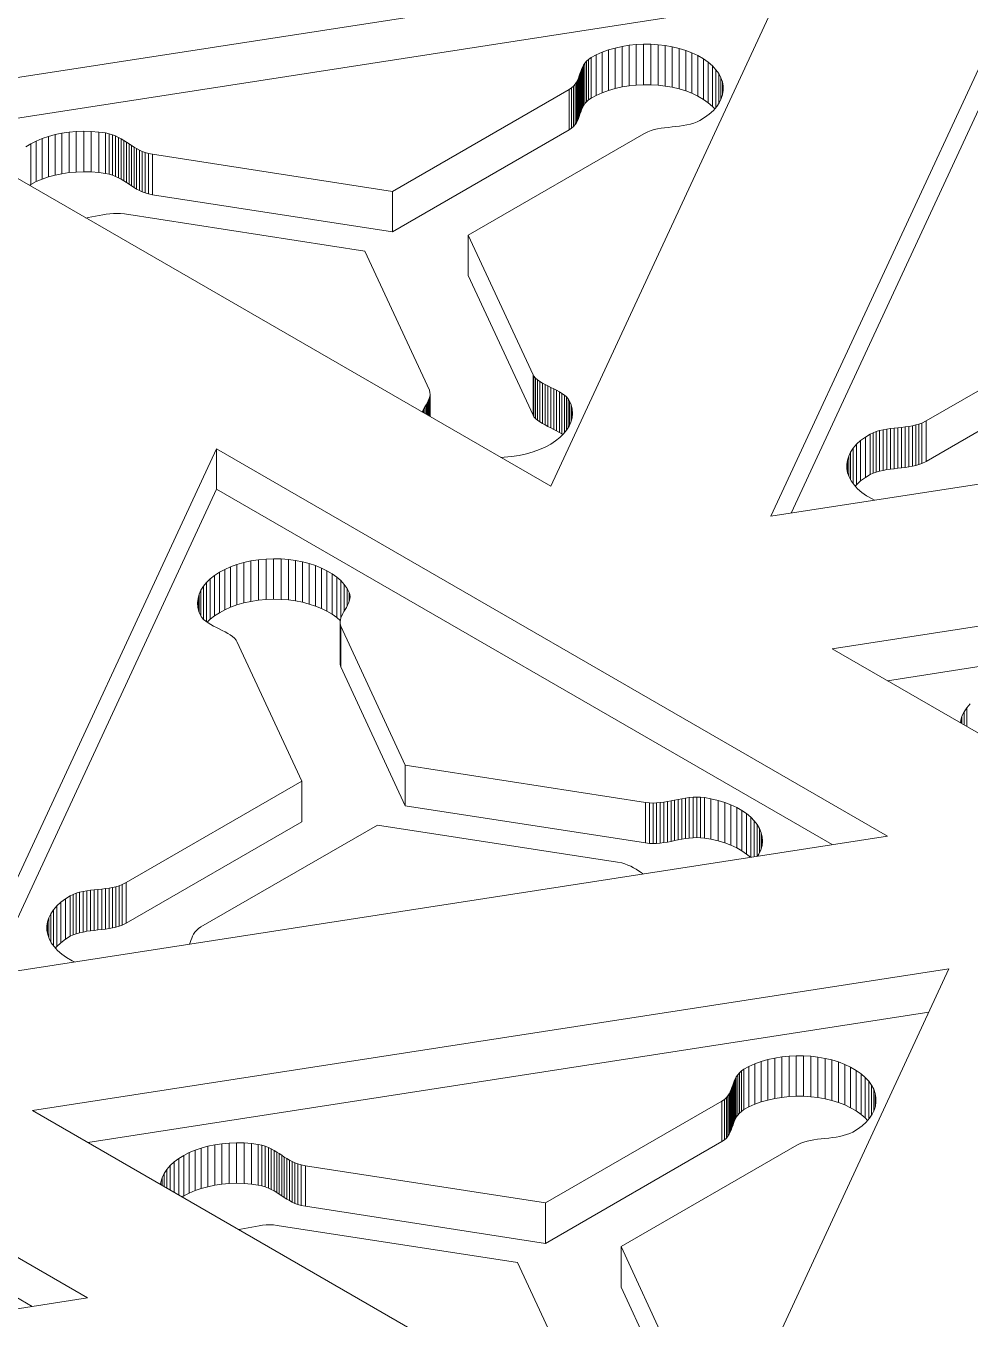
# Model space of a CAD drawing. Header units: inches. Extents: x 2.5 to 18.9, y 2.6 to 12.3.
# Drawn here: x 9.48 to 10.67, y 8.087 to 9.718 of the extents above; entities that cross this region are included whole.
import ezdxf

# ---------------------------------------------------------------- set-up
doc = ezdxf.new("R2010")
doc.units = ezdxf.units.IN
doc.header["$MEASUREMENT"] = 0

# ---------------------------------------------------------------- blocks, each defined once
blk = doc.blocks.new('A$C39963D99')
at = {"color": 0, "linetype": 'Continuous', "lineweight": 0, "extrusion": (3.33067e-16, 0.816497, 0.57735)}
for p, q in [((12.4315, -0.9755), (13.5866, -0.7968)), ((13.5866, -0.7968), (13.2772, -1.4637)), ((13.5547, -1.5014), (13.8642, -0.8345)), ((13.5611, -0.8518), (12.5012, -1.0157)), ((13.8642, -0.8855), (13.5802, -1.4975)), ((13.35, -0.9137), (13.3584, -0.9113)), ((13.3584, -0.9113), (13.3671, -0.9093)), ((13.3584, -0.9623), (13.3584, -0.9113)), ((13.3671, -0.9093), (13.376, -0.9079)), ((13.3671, -0.9604), (13.3671, -0.9093)), ((13.376, -0.9079), (13.385, -0.907)), ((13.376, -0.9589), (13.376, -0.9079)), ((13.385, -0.907), (13.3942, -0.9065)), ((13.385, -0.958), (13.385, -0.907)), ((13.3942, -0.9576), (13.3942, -0.9065)), ((13.3942, -0.9065), (13.4033, -0.9066)), ((13.4033, -0.9576), (13.4033, -0.9066)), ((13.4033, -0.9066), (13.4125, -0.9072)), ((13.4125, -0.9582), (13.4125, -0.9072)), ((13.4125, -0.9072), (13.4215, -0.9082)), ((13.4215, -0.9592), (13.4215, -0.9082)), ((13.4215, -0.9082), (13.4303, -0.9098)), ((13.4303, -0.9608), (13.4303, -0.9098)), ((13.4303, -0.9098), (13.4389, -0.9118)), ((13.4389, -0.9628), (13.4389, -0.9118)), ((13.4389, -0.9118), (13.4473, -0.9144)), ((13.3203, -0.9304), (13.3224, -0.928)), ((13.3224, -0.928), (13.325, -0.9256)), ((13.3224, -0.979), (13.3224, -0.928)), ((13.325, -0.9256), (13.3281, -0.9234)), ((13.325, -0.9767), (13.325, -0.9256)), ((13.3281, -0.9234), (13.3344, -0.92)), ((13.3281, -0.9745), (13.3281, -0.9234)), ((13.3344, -0.92), (13.342, -0.9166)), ((13.3344, -0.9711), (13.3344, -0.92)), ((13.342, -0.9166), (13.35, -0.9137)), ((13.342, -0.9676), (13.342, -0.9166)), ((13.35, -0.9647), (13.35, -0.9137)), ((13.4473, -0.9654), (13.4473, -0.9144)), ((13.4473, -0.9144), (13.4552, -0.9174)), ((13.4552, -0.9684), (13.4552, -0.9174)), ((13.4552, -0.9174), (13.4627, -0.9209)), ((13.4627, -0.972), (13.4627, -0.9209)), ((13.4627, -0.9209), (13.4696, -0.9249)), ((13.4696, -0.976), (13.4696, -0.9249)), ((13.4696, -0.9249), (13.4758, -0.9293)), ((13.3131, -0.9465), (13.314, -0.9438)), ((13.314, -0.9438), (13.315, -0.941)), ((13.314, -0.9948), (13.314, -0.9438)), ((13.315, -0.941), (13.316, -0.9383)), ((13.315, -0.9921), (13.315, -0.941)), ((13.316, -0.9383), (13.3172, -0.9356)), ((13.316, -0.9893), (13.316, -0.9383)), ((13.3172, -0.9356), (13.3186, -0.933)), ((13.3172, -0.9866), (13.3172, -0.9356)), ((13.3186, -0.933), (13.3203, -0.9304)), ((13.3186, -0.984), (13.3186, -0.933)), ((13.3203, -0.9814), (13.3203, -0.9304)), ((13.4758, -0.9803), (13.4758, -0.9293)), ((13.4758, -0.9293), (13.481, -0.9339)), ((13.481, -0.9849), (13.481, -0.9339)), ((13.481, -0.9339), (13.4854, -0.9387)), ((13.4854, -0.9863), (13.4854, -0.9387)), ((13.4854, -0.9387), (13.489, -0.9436)), ((13.489, -0.9813), (13.489, -0.9436)), ((13.489, -0.9436), (13.4917, -0.9487)), ((13.3004, -0.9636), (13.3036, -0.9614)), ((13.3036, -0.9614), (13.306, -0.9592)), ((13.3036, -1.0124), (13.3036, -0.9614)), ((13.306, -0.9592), (13.308, -0.9569)), ((13.306, -1.0102), (13.306, -0.9592)), ((13.308, -0.9569), (13.3096, -0.9544)), ((13.308, -1.0079), (13.308, -0.9569)), ((13.3096, -0.9544), (13.311, -0.9518)), ((13.3096, -1.0054), (13.3096, -0.9544)), ((13.311, -0.9518), (13.3121, -0.9492)), ((13.311, -1.0029), (13.311, -0.9518)), ((13.3121, -0.9492), (13.3131, -0.9465)), ((13.3121, -1.0002), (13.3121, -0.9492)), ((13.3131, -0.9975), (13.3131, -0.9465)), ((13.3671, -0.9604), (13.3584, -0.9623)), ((13.376, -0.9589), (13.3671, -0.9604)), ((13.385, -0.958), (13.376, -0.9589)), ((13.3942, -0.9576), (13.385, -0.958)), ((13.4033, -0.9576), (13.3942, -0.9576)), ((13.4125, -0.9582), (13.4033, -0.9576)), ((13.4215, -0.9592), (13.4125, -0.9582)), ((13.4303, -0.9608), (13.4215, -0.9592)), ((13.4389, -0.9628), (13.4303, -0.9608)), ((13.4917, -0.9761), (13.4917, -0.9487)), ((13.4917, -0.9487), (13.4935, -0.9539)), ((13.4935, -0.9708), (13.4935, -0.9539)), ((13.4935, -0.9539), (13.4945, -0.9592)), ((13.4945, -0.9653), (13.4945, -0.9592)), ((13.4945, -0.9592), (13.4946, -0.9645)), ((13.2772, -1.4637), (12.4315, -0.9755)), ((13.078, -1.092), (13.3004, -0.9636)), ((13.3004, -1.0146), (13.3004, -0.9636)), ((13.325, -0.9767), (13.3224, -0.979)), ((13.3281, -0.9745), (13.325, -0.9767)), ((13.3344, -0.9711), (13.3281, -0.9745)), ((13.342, -0.9676), (13.3344, -0.9711)), ((13.35, -0.9647), (13.342, -0.9676)), ((13.3584, -0.9623), (13.35, -0.9647)), ((13.4473, -0.9654), (13.4389, -0.9628)), ((13.4552, -0.9684), (13.4473, -0.9654)), ((13.4627, -0.972), (13.4552, -0.9684)), ((13.4696, -0.976), (13.4627, -0.972)), ((13.4758, -0.9803), (13.4696, -0.976)), ((13.4922, -0.975), (13.4897, -0.9802)), ((13.4938, -0.9698), (13.4922, -0.975)), ((13.4946, -0.9645), (13.4938, -0.9698)), ((13.315, -0.9921), (13.314, -0.9948)), ((13.316, -0.9893), (13.315, -0.9921)), ((13.3172, -0.9866), (13.316, -0.9893)), ((13.3186, -0.984), (13.3172, -0.9866)), ((13.3203, -0.9814), (13.3186, -0.984)), ((13.3224, -0.979), (13.3203, -0.9814)), ((13.481, -0.9849), (13.4758, -0.9803)), ((13.4822, -0.99), (13.4771, -0.9946)), ((13.4839, -0.988), (13.481, -0.9849)), ((13.4864, -0.9852), (13.4822, -0.99)), ((13.4897, -0.9802), (13.4864, -0.9852)), ((13.306, -1.0102), (13.3036, -1.0124)), ((13.308, -1.0079), (13.306, -1.0102)), ((13.3096, -1.0054), (13.308, -1.0079)), ((13.311, -1.0029), (13.3096, -1.0054)), ((13.3121, -1.0002), (13.311, -1.0029)), ((13.3131, -0.9975), (13.3121, -1.0002)), ((13.314, -0.9948), (13.3131, -0.9975)), ((13.4302, -1.0107), (13.4255, -1.0113)), ((13.4349, -1.0102), (13.4302, -1.0107)), ((13.4396, -1.0096), (13.4349, -1.0102)), ((13.4443, -1.0089), (13.4396, -1.0096)), ((13.4489, -1.0081), (13.4443, -1.0089)), ((13.4533, -1.0071), (13.4489, -1.0081)), ((13.4575, -1.0059), (13.4533, -1.0071)), ((13.4616, -1.0044), (13.4575, -1.0059)), ((13.4653, -1.0027), (13.4616, -1.0044)), ((13.4712, -0.999), (13.4653, -1.0027)), ((13.4771, -0.9946), (13.4712, -0.999)), ((12.629, -1.0286), (12.6364, -1.0255)), ((12.6364, -1.0255), (12.6443, -1.0228)), ((12.6364, -1.0765), (12.6364, -1.0255)), ((12.6443, -1.0228), (12.6526, -1.0205)), ((12.6443, -1.0738), (12.6443, -1.0228)), ((12.6526, -1.0205), (12.6613, -1.0187)), ((12.6526, -1.0716), (12.6526, -1.0205)), ((12.6613, -1.0187), (12.6702, -1.0174)), ((12.6613, -1.0698), (12.6613, -1.0187)), ((12.6702, -1.0174), (12.6794, -1.0166)), ((12.6702, -1.0684), (12.6702, -1.0174)), ((12.6794, -1.0166), (12.6887, -1.0163)), ((12.6794, -1.0676), (12.6794, -1.0166)), ((12.6887, -1.0673), (12.6887, -1.0163)), ((12.6887, -1.0163), (12.6982, -1.0165)), ((12.6982, -1.0675), (12.6982, -1.0165)), ((12.6982, -1.0165), (12.7077, -1.0172)), ((12.7077, -1.0683), (12.7077, -1.0172)), ((12.7077, -1.0172), (12.7161, -1.0184)), ((12.7161, -1.0694), (12.7161, -1.0184)), ((12.7161, -1.0184), (12.7207, -1.0194)), ((12.7207, -1.0704), (12.7207, -1.0194)), ((12.7207, -1.0194), (12.7249, -1.0207)), ((12.7249, -1.0717), (12.7249, -1.0207)), ((12.7249, -1.0207), (12.7289, -1.0222)), ((12.7289, -1.0732), (12.7289, -1.0222)), ((12.7289, -1.0222), (12.7326, -1.0239)), ((12.7326, -1.0749), (12.7326, -1.0239)), ((12.7326, -1.0239), (12.7361, -1.0258)), ((12.7361, -1.0768), (12.7361, -1.0258)), ((12.7361, -1.0258), (12.7394, -1.0278)), ((13.3004, -1.0146), (13.078, -1.143)), ((13.3947, -1.0193), (13.1734, -1.1471)), ((13.3036, -1.0124), (13.3004, -1.0146)), ((13.3998, -1.0168), (13.3947, -1.0193)), ((13.4036, -1.0154), (13.3998, -1.0168)), ((13.4076, -1.0142), (13.4036, -1.0154)), ((13.4119, -1.0133), (13.4076, -1.0142)), ((13.4163, -1.0125), (13.4119, -1.0133)), ((13.4208, -1.0118), (13.4163, -1.0125)), ((13.4255, -1.0113), (13.4208, -1.0118)), ((12.6158, -1.036), (12.6221, -1.0321)), ((12.6221, -1.0321), (12.629, -1.0286)), ((12.6221, -1.0832), (12.6221, -1.0321)), ((12.629, -1.0797), (12.629, -1.0286)), ((12.7394, -1.0788), (12.7394, -1.0278)), ((12.7394, -1.0278), (12.7427, -1.0299)), ((12.7427, -1.0809), (12.7427, -1.0299)), ((12.7427, -1.0299), (12.7458, -1.032)), ((12.7458, -1.083), (12.7458, -1.032)), ((12.7458, -1.032), (12.749, -1.0341)), ((12.749, -1.0851), (12.749, -1.0341)), ((12.749, -1.0341), (12.7522, -1.0361)), ((12.7522, -1.0872), (12.7522, -1.0361)), ((12.7522, -1.0361), (12.7554, -1.0381)), ((12.7554, -1.0891), (12.7554, -1.0381)), ((12.7554, -1.0381), (12.7588, -1.0399)), ((12.7588, -1.0909), (12.7588, -1.0399)), ((12.7588, -1.0399), (12.7624, -1.0416)), ((12.7624, -1.0926), (12.7624, -1.0416)), ((12.7624, -1.0416), (12.7661, -1.043)), ((12.7661, -1.094), (12.7661, -1.043)), ((12.7661, -1.043), (12.7702, -1.0441)), ((12.7702, -1.0952), (12.7702, -1.0441)), ((12.7702, -1.0441), (12.7756, -1.0452)), ((12.7756, -1.0962), (12.7756, -1.0452)), ((12.7756, -1.0452), (13.078, -1.092)), ((12.6443, -1.0738), (12.6364, -1.0765)), ((12.6526, -1.0716), (12.6443, -1.0738)), ((12.6613, -1.0698), (12.6526, -1.0716)), ((12.6702, -1.0684), (12.6613, -1.0698)), ((12.6794, -1.0676), (12.6702, -1.0684)), ((12.6887, -1.0673), (12.6794, -1.0676)), ((12.6982, -1.0675), (12.6887, -1.0673)), ((12.7077, -1.0683), (12.6982, -1.0675)), ((12.7161, -1.0694), (12.7077, -1.0683)), ((12.7207, -1.0704), (12.7161, -1.0694)), ((12.7249, -1.0717), (12.7207, -1.0704)), ((12.7289, -1.0732), (12.7249, -1.0717)), ((12.7326, -1.0749), (12.7289, -1.0732)), ((12.7361, -1.0768), (12.7326, -1.0749)), ((12.6221, -1.0832), (12.6202, -1.0844)), ((12.629, -1.0797), (12.6221, -1.0832)), ((12.6364, -1.0765), (12.629, -1.0797)), ((12.7394, -1.0788), (12.7361, -1.0768)), ((12.7427, -1.0809), (12.7394, -1.0788)), ((12.7458, -1.083), (12.7427, -1.0809)), ((12.749, -1.0851), (12.7458, -1.083)), ((12.7522, -1.0872), (12.749, -1.0851)), ((12.7554, -1.0891), (12.7522, -1.0872)), ((12.7588, -1.0909), (12.7554, -1.0891)), ((12.7624, -1.0926), (12.7588, -1.0909)), ((13.078, -1.143), (13.078, -1.092)), ((12.7661, -1.094), (12.7624, -1.0926)), ((12.7702, -1.0952), (12.7661, -1.094)), ((12.7756, -1.0962), (12.7702, -1.0952)), ((13.078, -1.143), (12.7756, -1.0962)), ((12.6989, -1.1243), (12.6943, -1.1251)), ((12.7035, -1.1233), (12.6989, -1.1243)), ((12.708, -1.1224), (12.7035, -1.1233)), ((12.7126, -1.1216), (12.708, -1.1224)), ((12.7171, -1.1208), (12.7126, -1.1216)), ((12.7216, -1.1202), (12.7171, -1.1208)), ((12.7261, -1.1198), (12.7216, -1.1202)), ((12.7307, -1.1197), (12.7261, -1.1198)), ((12.7352, -1.1198), (12.7307, -1.1197)), ((12.7402, -1.1204), (12.7352, -1.1198)), ((13.0429, -1.1672), (12.7402, -1.1204)), ((12.6943, -1.1251), (12.6915, -1.1256)), ((13.1734, -1.1982), (13.1734, -1.1471)), ((13.1734, -1.1471), (13.2551, -1.3233)), ((13.1243, -1.3425), (13.0429, -1.1672)), ((13.2551, -1.3743), (13.1734, -1.1982)), ((13.7502, -1.3814), (13.9716, -1.2536)), ((13.9716, -1.3046), (13.7502, -1.4324)), ((13.2551, -1.3743), (13.2551, -1.3233)), ((13.2551, -1.3233), (13.2561, -1.325)), ((13.2561, -1.3761), (13.2561, -1.325)), ((13.2561, -1.325), (13.2582, -1.3274)), ((13.2582, -1.3784), (13.2582, -1.3274)), ((13.2582, -1.3274), (13.2606, -1.3296)), ((13.2606, -1.3806), (13.2606, -1.3296)), ((13.2606, -1.3296), (13.2635, -1.3316)), ((13.2635, -1.3826), (13.2635, -1.3316)), ((13.2635, -1.3316), (13.2667, -1.3336)), ((13.2667, -1.3846), (13.2667, -1.3336)), ((13.2667, -1.3336), (13.2701, -1.3355)), ((13.2701, -1.3865), (13.2701, -1.3355)), ((13.2701, -1.3355), (13.2737, -1.3373)), ((14.7098, -1.3227), (13.5547, -1.5014)), ((13.124, -1.3533), (13.1248, -1.3507)), ((13.125, -1.3454), (13.1243, -1.3425)), ((13.1248, -1.3507), (13.1251, -1.348)), ((13.1248, -1.3757), (13.1248, -1.3507)), ((13.1251, -1.348), (13.125, -1.3454)), ((13.1251, -1.3759), (13.1251, -1.348)), ((13.2737, -1.3883), (13.2737, -1.3373)), ((13.2737, -1.3373), (13.2773, -1.3391)), ((13.2773, -1.3902), (13.2773, -1.3391)), ((13.2773, -1.3391), (13.281, -1.341)), ((13.281, -1.392), (13.281, -1.341)), ((13.281, -1.341), (13.2846, -1.3428)), ((13.2846, -1.3939), (13.2846, -1.3428)), ((13.2846, -1.3428), (13.2881, -1.3448)), ((13.2881, -1.3958), (13.2881, -1.3448)), ((13.2881, -1.3448), (13.2914, -1.3468)), ((13.2914, -1.3978), (13.2914, -1.3468)), ((13.2914, -1.3468), (13.2944, -1.3489)), ((13.2944, -1.3965), (13.2944, -1.3489)), ((13.2944, -1.3489), (13.297, -1.3512)), ((13.297, -1.3932), (13.297, -1.3512)), ((13.297, -1.3512), (13.2993, -1.3537)), ((13.1152, -1.3702), (13.1157, -1.369)), ((13.1157, -1.369), (13.1171, -1.3664)), ((13.1157, -1.3705), (13.1157, -1.369)), ((13.1171, -1.3664), (13.1186, -1.3637)), ((13.1171, -1.3713), (13.1171, -1.3664)), ((13.1186, -1.3637), (13.1202, -1.3611)), ((13.1186, -1.3722), (13.1186, -1.3637)), ((13.1202, -1.3611), (13.1216, -1.3585)), ((13.1202, -1.373), (13.1202, -1.3611)), ((13.1216, -1.3585), (13.1229, -1.3559)), ((13.1216, -1.3739), (13.1216, -1.3585)), ((13.1229, -1.3559), (13.124, -1.3533)), ((13.1229, -1.3746), (13.1229, -1.3559)), ((13.124, -1.3753), (13.124, -1.3533)), ((13.2993, -1.3898), (13.2993, -1.3537)), ((13.2993, -1.3537), (13.301, -1.3563)), ((13.301, -1.3866), (13.301, -1.3563)), ((13.301, -1.3563), (13.303, -1.3611)), ((13.303, -1.3817), (13.303, -1.3611)), ((13.303, -1.3611), (13.3043, -1.3667)), ((13.3043, -1.3757), (13.3043, -1.3667)), ((13.3043, -1.3667), (13.3047, -1.3721)), ((13.2561, -1.3761), (13.2551, -1.3743)), ((13.2582, -1.3784), (13.2561, -1.3761)), ((13.2606, -1.3806), (13.2582, -1.3784)), ((13.2635, -1.3826), (13.2606, -1.3806)), ((13.2667, -1.3846), (13.2635, -1.3826)), ((13.2701, -1.3865), (13.2667, -1.3846)), ((13.3027, -1.3828), (13.3004, -1.388)), ((13.3041, -1.3775), (13.3027, -1.3828)), ((13.3047, -1.3721), (13.3041, -1.3775)), ((13.7373, -1.3865), (13.7413, -1.3854)), ((13.7413, -1.3854), (13.7451, -1.384)), ((13.7413, -1.4364), (13.7413, -1.3854)), ((13.7451, -1.384), (13.7502, -1.3814)), ((13.7451, -1.435), (13.7451, -1.384)), ((13.7502, -1.4324), (13.7502, -1.3814)), ((13.2737, -1.3883), (13.2701, -1.3865)), ((13.2773, -1.3902), (13.2737, -1.3883)), ((13.281, -1.392), (13.2773, -1.3902)), ((13.2846, -1.3939), (13.281, -1.392)), ((13.2881, -1.3958), (13.2846, -1.3939)), ((13.2914, -1.3978), (13.2881, -1.3958)), ((13.2933, -1.3978), (13.2886, -1.4023)), ((13.2925, -1.3986), (13.2914, -1.3978)), ((13.2972, -1.393), (13.2933, -1.3978)), ((13.3004, -1.388), (13.2972, -1.393)), ((13.6678, -1.4061), (13.6737, -1.4017)), ((13.6737, -1.4017), (13.6796, -1.3981)), ((13.6737, -1.4528), (13.6737, -1.4017)), ((13.6796, -1.3981), (13.6834, -1.3963)), ((13.6796, -1.4491), (13.6796, -1.3981)), ((13.6834, -1.3963), (13.6874, -1.3948)), ((13.6834, -1.4473), (13.6834, -1.3963)), ((13.6874, -1.3948), (13.6916, -1.3936)), ((13.6874, -1.4459), (13.6874, -1.3948)), ((13.6916, -1.3936), (13.6961, -1.3926)), ((13.6916, -1.4447), (13.6916, -1.3936)), ((13.6961, -1.3926), (13.7006, -1.3918)), ((13.6961, -1.4437), (13.6961, -1.3926)), ((13.7006, -1.3918), (13.7053, -1.3911)), ((13.7006, -1.4428), (13.7006, -1.3918)), ((13.7053, -1.3911), (13.71, -1.3906)), ((13.7053, -1.4422), (13.7053, -1.3911)), ((13.71, -1.3906), (13.7147, -1.39)), ((13.71, -1.4416), (13.71, -1.3906)), ((13.7147, -1.39), (13.7194, -1.3895)), ((13.7147, -1.4411), (13.7147, -1.39)), ((13.7194, -1.3895), (13.7241, -1.3889)), ((13.7194, -1.4405), (13.7194, -1.3895)), ((13.7241, -1.3889), (13.7286, -1.3883)), ((13.7241, -1.44), (13.7241, -1.3889)), ((13.7286, -1.3883), (13.7331, -1.3875)), ((13.7286, -1.4393), (13.7286, -1.3883)), ((13.7331, -1.3875), (13.7373, -1.3865)), ((13.7331, -1.4385), (13.7331, -1.3875)), ((13.7373, -1.4376), (13.7373, -1.3865)), ((12.5466, -2.0835), (12.8561, -1.4165)), ((12.8561, -1.4676), (12.8561, -1.4165)), ((12.8561, -1.4165), (13.7017, -1.9048)), ((13.263, -1.4175), (13.2551, -1.4204)), ((13.2704, -1.4143), (13.263, -1.4175)), ((13.2772, -1.4106), (13.2704, -1.4143)), ((13.2832, -1.4066), (13.2772, -1.4106)), ((13.2886, -1.4023), (13.2832, -1.4066)), ((13.6552, -1.4206), (13.6585, -1.4156)), ((13.6585, -1.4156), (13.6627, -1.4108)), ((13.6585, -1.4608), (13.6585, -1.4156)), ((13.6627, -1.4108), (13.6678, -1.4061)), ((13.6627, -1.4618), (13.6627, -1.4108)), ((13.6678, -1.4571), (13.6678, -1.4061)), ((13.2184, -1.4272), (13.2142, -1.4274)), ((13.228, -1.4263), (13.2184, -1.4272)), ((13.2375, -1.4248), (13.228, -1.4263)), ((13.2465, -1.4229), (13.2375, -1.4248)), ((13.2551, -1.4204), (13.2465, -1.4229)), ((13.6503, -1.4362), (13.6511, -1.431)), ((13.6511, -1.431), (13.6527, -1.4257)), ((13.6511, -1.4451), (13.6511, -1.431)), ((13.6527, -1.4257), (13.6552, -1.4206)), ((13.6527, -1.4505), (13.6527, -1.4257)), ((13.6552, -1.4557), (13.6552, -1.4206)), ((13.7502, -1.4324), (13.7451, -1.435)), ((13.6504, -1.4415), (13.6503, -1.4362)), ((13.6514, -1.4468), (13.6504, -1.4415)), ((13.6532, -1.452), (13.6514, -1.4468)), ((13.6796, -1.4491), (13.6737, -1.4528)), ((13.6834, -1.4473), (13.6796, -1.4491)), ((13.6874, -1.4459), (13.6834, -1.4473)), ((13.6916, -1.4447), (13.6874, -1.4459)), ((13.6961, -1.4437), (13.6916, -1.4447)), ((13.7006, -1.4428), (13.6961, -1.4437)), ((13.7053, -1.4422), (13.7006, -1.4428)), ((13.71, -1.4416), (13.7053, -1.4422)), ((13.7147, -1.4411), (13.71, -1.4416)), ((13.7194, -1.4405), (13.7147, -1.4411)), ((13.7241, -1.44), (13.7194, -1.4405)), ((13.7286, -1.4393), (13.7241, -1.44)), ((13.7331, -1.4385), (13.7286, -1.4393)), ((13.7373, -1.4376), (13.7331, -1.4385)), ((13.7413, -1.4364), (13.7373, -1.4376)), ((13.7451, -1.435), (13.7413, -1.4364)), ((13.6559, -1.4571), (13.6532, -1.452)), ((13.6595, -1.4621), (13.6559, -1.4571)), ((13.6639, -1.4669), (13.6595, -1.4621)), ((13.6627, -1.4618), (13.661, -1.4638)), ((13.6678, -1.4571), (13.6627, -1.4618)), ((13.6692, -1.4715), (13.6639, -1.4669)), ((13.6737, -1.4528), (13.6678, -1.4571)), ((12.8561, -1.4676), (12.5721, -2.0795)), ((13.632, -1.9155), (12.8561, -1.4676)), ((13.6753, -1.4758), (13.6692, -1.4715)), ((13.6822, -1.4798), (13.6753, -1.4758)), ((13.6852, -1.4812), (13.6822, -1.4798)), ((13.6321, -1.6686), (14.7872, -1.4899)), ((14.7617, -1.5449), (13.7018, -1.7089)), ((12.8738, -1.5652), (12.8818, -1.5623)), ((12.8818, -1.5623), (12.8903, -1.5599)), ((12.8818, -1.6134), (12.8818, -1.5623)), ((12.8903, -1.5599), (12.8994, -1.5579)), ((12.8903, -1.6109), (12.8903, -1.5599)), ((12.8994, -1.5579), (12.9089, -1.5565)), ((12.8994, -1.609), (12.8994, -1.5579)), ((12.9089, -1.5565), (12.9185, -1.5556)), ((12.9089, -1.6075), (12.9089, -1.5565)), ((12.9185, -1.5556), (12.928, -1.5552)), ((12.9185, -1.6066), (12.9185, -1.5556)), ((12.928, -1.6062), (12.928, -1.5552)), ((12.928, -1.5552), (12.9374, -1.5554)), ((12.9374, -1.6064), (12.9374, -1.5554)), ((12.9374, -1.5554), (12.9466, -1.5561)), ((12.9466, -1.6071), (12.9466, -1.5561)), ((12.9466, -1.5561), (12.9556, -1.5573)), ((12.9556, -1.6083), (12.9556, -1.5573)), ((12.9556, -1.5573), (12.9643, -1.559)), ((12.9643, -1.61), (12.9643, -1.559)), ((12.9643, -1.559), (12.9727, -1.5612)), ((12.9727, -1.6122), (12.9727, -1.5612)), ((12.9727, -1.5612), (12.9807, -1.5637)), ((12.9807, -1.6148), (12.9807, -1.5637)), ((12.9807, -1.5637), (12.9882, -1.5668)), ((12.8435, -1.585), (12.8482, -1.5804)), ((12.8482, -1.5804), (12.8536, -1.5761)), ((12.8482, -1.6314), (12.8482, -1.5804)), ((12.8536, -1.5761), (12.8597, -1.5721)), ((12.8536, -1.6272), (12.8536, -1.5761)), ((12.8597, -1.5721), (12.8665, -1.5685)), ((12.8597, -1.6232), (12.8597, -1.5721)), ((12.8665, -1.5685), (12.8738, -1.5652)), ((12.8665, -1.6195), (12.8665, -1.5685)), ((12.8738, -1.6163), (12.8738, -1.5652)), ((12.9882, -1.6178), (12.9882, -1.5668)), ((12.9882, -1.5668), (12.9952, -1.5702)), ((12.9952, -1.6212), (12.9952, -1.5702)), ((12.9952, -1.5702), (13.0017, -1.574)), ((13.0017, -1.625), (13.0017, -1.574)), ((13.0017, -1.574), (13.0075, -1.5782)), ((13.0075, -1.6292), (13.0075, -1.5782)), ((13.0075, -1.5782), (13.0127, -1.5827)), ((12.8342, -1.5999), (12.8365, -1.5947)), ((12.8365, -1.5947), (12.8396, -1.5898)), ((12.8365, -1.6274), (12.8365, -1.5947)), ((12.8396, -1.5898), (12.8435, -1.585)), ((12.8396, -1.6313), (12.8396, -1.5898)), ((12.8435, -1.6346), (12.8435, -1.585)), ((13.0127, -1.6301), (13.0127, -1.5827)), ((13.0127, -1.5827), (13.0171, -1.5875)), ((13.0171, -1.6209), (13.0171, -1.5875)), ((13.0171, -1.5875), (13.0208, -1.5927)), ((13.0208, -1.6145), (13.0208, -1.5927)), ((13.0208, -1.5927), (13.0232, -1.5975)), ((13.0232, -1.6089), (13.0232, -1.5975)), ((13.0232, -1.5975), (13.0241, -1.6002)), ((12.8322, -1.6106), (12.8328, -1.6052)), ((12.8326, -1.6161), (12.8322, -1.6106)), ((12.8328, -1.6052), (12.8342, -1.5999)), ((12.8328, -1.6169), (12.8328, -1.6052)), ((12.8342, -1.6224), (12.8342, -1.5999)), ((12.8818, -1.6134), (12.8738, -1.6163)), ((12.8903, -1.6109), (12.8818, -1.6134)), ((12.8994, -1.609), (12.8903, -1.6109)), ((12.9089, -1.6075), (12.8994, -1.609)), ((12.9185, -1.6066), (12.9089, -1.6075)), ((12.928, -1.6062), (12.9185, -1.6066)), ((12.9374, -1.6064), (12.928, -1.6062)), ((12.9466, -1.6071), (12.9374, -1.6064)), ((12.9556, -1.6083), (12.9466, -1.6071)), ((12.9643, -1.61), (12.9556, -1.6083)), ((12.9727, -1.6122), (12.9643, -1.61)), ((12.9807, -1.6148), (12.9727, -1.6122)), ((13.0212, -1.6137), (13.0197, -1.6164)), ((13.0224, -1.6111), (13.0212, -1.6137)), ((13.0234, -1.6084), (13.0224, -1.6111)), ((13.0241, -1.6057), (13.0234, -1.6084)), ((13.0241, -1.6057), (13.0241, -1.6002)), ((13.0241, -1.6002), (13.0243, -1.603)), ((13.0243, -1.603), (13.0241, -1.6057)), ((12.8339, -1.6216), (12.8326, -1.6161)), ((12.8359, -1.6264), (12.8339, -1.6216)), ((12.8376, -1.6291), (12.8359, -1.6264)), ((12.8398, -1.6316), (12.8376, -1.6291)), ((12.8536, -1.6272), (12.8482, -1.6314)), ((12.8597, -1.6232), (12.8536, -1.6272)), ((12.8665, -1.6195), (12.8597, -1.6232)), ((12.8738, -1.6163), (12.8665, -1.6195)), ((12.9882, -1.6178), (12.9807, -1.6148)), ((12.9952, -1.6212), (12.9882, -1.6178)), ((13.0017, -1.625), (12.9952, -1.6212)), ((13.0075, -1.6292), (13.0017, -1.625)), ((13.012, -1.6331), (13.0075, -1.6292)), ((13.0129, -1.6295), (13.0121, -1.6321)), ((13.0139, -1.6269), (13.0129, -1.6295)), ((13.0152, -1.6243), (13.0139, -1.6269)), ((13.0167, -1.6216), (13.0152, -1.6243)), ((13.0182, -1.619), (13.0167, -1.6216)), ((13.0197, -1.6164), (13.0182, -1.619)), ((12.8425, -1.6338), (12.8398, -1.6316)), ((12.8455, -1.636), (12.8425, -1.6338)), ((12.8482, -1.6314), (12.8444, -1.6352)), ((12.8488, -1.638), (12.8455, -1.636)), ((12.8522, -1.6399), (12.8488, -1.638)), ((12.8559, -1.6418), (12.8522, -1.6399)), ((12.8595, -1.6436), (12.8559, -1.6418)), ((12.8632, -1.6455), (12.8595, -1.6436)), ((12.8668, -1.6473), (12.8632, -1.6455)), ((13.0121, -1.6321), (13.0117, -1.6347)), ((13.0117, -1.6857), (13.0117, -1.6347)), ((13.0117, -1.6347), (13.0119, -1.6373)), ((13.0119, -1.6884), (13.0119, -1.6373)), ((13.0119, -1.6373), (13.0126, -1.6402)), ((13.0126, -1.6912), (13.0126, -1.6402)), ((13.0126, -1.6402), (13.094, -1.8155)), ((12.8702, -1.6492), (12.8668, -1.6473)), ((12.8733, -1.6511), (12.8702, -1.6492)), ((12.8762, -1.6532), (12.8733, -1.6511)), ((12.8787, -1.6554), (12.8762, -1.6532)), ((12.8807, -1.6577), (12.8787, -1.6554)), ((12.8818, -1.6595), (12.8807, -1.6577)), ((12.9635, -1.8356), (12.8818, -1.6595)), ((14.4778, -2.1568), (13.6321, -1.6686)), ((13.0119, -1.6884), (13.0117, -1.6857)), ((13.0126, -1.6912), (13.0119, -1.6884)), ((13.094, -1.8665), (13.0126, -1.6912)), ((13.7981, -1.7482), (13.8015, -1.743)), ((13.8015, -1.743), (13.8057, -1.7381)), ((13.8015, -1.7664), (13.8015, -1.743)), ((13.7937, -1.7619), (13.794, -1.7592)), ((13.794, -1.7592), (13.7955, -1.7537)), ((13.794, -1.7621), (13.794, -1.7592)), ((13.7955, -1.7537), (13.7981, -1.7482)), ((13.7955, -1.763), (13.7955, -1.7537)), ((13.7981, -1.7644), (13.7981, -1.7482)), ((13.094, -1.8665), (13.094, -1.8155)), ((13.094, -1.8155), (13.3967, -1.8624)), ((12.7422, -1.9634), (12.9635, -1.8356)), ((12.9635, -1.8866), (12.9635, -1.8356)), ((13.4334, -1.8594), (13.438, -1.8585)), ((13.438, -1.8585), (13.4426, -1.8576)), ((13.438, -1.9095), (13.438, -1.8585)), ((13.4426, -1.8576), (13.4472, -1.8569)), ((13.4426, -1.9087), (13.4426, -1.8576)), ((13.4472, -1.8569), (13.4519, -1.8562)), ((13.4472, -1.9079), (13.4472, -1.8569)), ((13.4519, -1.8562), (13.4566, -1.8558)), ((13.4519, -1.9073), (13.4519, -1.8562)), ((13.4566, -1.8558), (13.4613, -1.8556)), ((13.4566, -1.9068), (13.4566, -1.8558)), ((13.4613, -1.9067), (13.4613, -1.8556)), ((13.4613, -1.8556), (13.4661, -1.8557)), ((13.4661, -1.9068), (13.4661, -1.8557)), ((13.4661, -1.8557), (13.471, -1.8562)), ((13.471, -1.9072), (13.471, -1.8562)), ((13.471, -1.8562), (13.4792, -1.8576)), ((13.4792, -1.9087), (13.4792, -1.8576)), ((13.4792, -1.8576), (13.4881, -1.8597)), ((13.3967, -1.9134), (13.094, -1.8665)), ((13.3967, -1.9134), (13.3967, -1.8624)), ((13.3967, -1.8624), (13.4017, -1.8629)), ((13.4017, -1.914), (13.4017, -1.8629)), ((13.4017, -1.8629), (13.4062, -1.8631)), ((13.4062, -1.8631), (13.4107, -1.8629)), ((13.4062, -1.9141), (13.4062, -1.8631)), ((13.4107, -1.8629), (13.4152, -1.8626)), ((13.4107, -1.914), (13.4107, -1.8629)), ((13.4152, -1.8626), (13.4198, -1.8619)), ((13.4152, -1.9136), (13.4152, -1.8626)), ((13.4198, -1.8619), (13.4243, -1.8612)), ((13.4198, -1.913), (13.4198, -1.8619)), ((13.4243, -1.8612), (13.4288, -1.8603)), ((13.4243, -1.9122), (13.4243, -1.8612)), ((13.4288, -1.8603), (13.4334, -1.8594)), ((13.4288, -1.9114), (13.4288, -1.8603)), ((13.4334, -1.9105), (13.4334, -1.8594)), ((13.4881, -1.9108), (13.4881, -1.8597)), ((13.4881, -1.8597), (13.4965, -1.8623)), ((13.4965, -1.9133), (13.4965, -1.8623)), ((13.4965, -1.8623), (13.5043, -1.8653)), ((13.5043, -1.9163), (13.5043, -1.8653)), ((13.5043, -1.8653), (13.5116, -1.8686)), ((13.5116, -1.9197), (13.5116, -1.8686)), ((13.5116, -1.8686), (13.5182, -1.8724)), ((13.5182, -1.9234), (13.5182, -1.8724)), ((13.5182, -1.8724), (13.5241, -1.8764)), ((12.9635, -1.8866), (12.7422, -2.0144)), ((13.0589, -1.8908), (12.8365, -2.0192)), ((13.3612, -1.9376), (13.0589, -1.8908)), ((13.5241, -1.9275), (13.5241, -1.8764)), ((13.5241, -1.8764), (13.5293, -1.8808)), ((13.5293, -1.9314), (13.5293, -1.8808)), ((13.5293, -1.8808), (13.5338, -1.8854)), ((13.5338, -1.9307), (13.5338, -1.8854)), ((13.5338, -1.8854), (13.5375, -1.8902)), ((13.5375, -1.9302), (13.5375, -1.8902)), ((13.5375, -1.8902), (13.5404, -1.8953)), ((13.7017, -1.9048), (12.5466, -2.0835)), ((13.4519, -1.9073), (13.4472, -1.9079)), ((13.4566, -1.9068), (13.4519, -1.9073)), ((13.4613, -1.9067), (13.4566, -1.9068)), ((13.4661, -1.9068), (13.4613, -1.9067)), ((13.471, -1.9072), (13.4661, -1.9068)), ((13.4792, -1.9087), (13.471, -1.9072)), ((13.5404, -1.9254), (13.5404, -1.8953)), ((13.5404, -1.8953), (13.5425, -1.9005)), ((13.5425, -1.9201), (13.5425, -1.9005)), ((13.5425, -1.9005), (13.5438, -1.9058)), ((13.5438, -1.9142), (13.5438, -1.9058)), ((13.5438, -1.9058), (13.5441, -1.9112)), ((13.4017, -1.914), (13.3967, -1.9134)), ((13.4062, -1.9141), (13.4017, -1.914)), ((13.4107, -1.914), (13.4062, -1.9141)), ((13.4152, -1.9136), (13.4107, -1.914)), ((13.4198, -1.913), (13.4152, -1.9136)), ((13.4243, -1.9122), (13.4198, -1.913)), ((13.4288, -1.9114), (13.4243, -1.9122)), ((13.4334, -1.9105), (13.4288, -1.9114)), ((13.438, -1.9095), (13.4334, -1.9105)), ((13.4426, -1.9087), (13.438, -1.9095)), ((13.4472, -1.9079), (13.4426, -1.9087)), ((13.4881, -1.9108), (13.4792, -1.9087)), ((13.4965, -1.9133), (13.4881, -1.9108)), ((13.5043, -1.9163), (13.4965, -1.9133)), ((13.5116, -1.9197), (13.5043, -1.9163)), ((13.5182, -1.9234), (13.5116, -1.9197)), ((13.5241, -1.9275), (13.5182, -1.9234)), ((13.5419, -1.9222), (13.5394, -1.9277)), ((13.5435, -1.9167), (13.5419, -1.9222)), ((13.5441, -1.9112), (13.5435, -1.9167)), ((13.3667, -1.9386), (13.3612, -1.9376)), ((13.3707, -1.9398), (13.3667, -1.9386)), ((13.3745, -1.9412), (13.3707, -1.9398)), ((13.5289, -1.9315), (13.5241, -1.9275)), ((13.5394, -1.9277), (13.5378, -1.9301)), ((13.3781, -1.9428), (13.3745, -1.9412)), ((13.3814, -1.9447), (13.3781, -1.9428)), ((13.3847, -1.9466), (13.3814, -1.9447)), ((13.3879, -1.9487), (13.3847, -1.9466)), ((13.391, -1.9508), (13.3879, -1.9487)), ((13.3935, -1.9524), (13.391, -1.9508)), ((12.6972, -1.9731), (12.7019, -1.9726)), ((12.7019, -1.9726), (12.7067, -1.972)), ((12.7019, -2.0236), (12.7019, -1.9726)), ((12.7067, -1.972), (12.7114, -1.9715)), ((12.7067, -2.0231), (12.7067, -1.972)), ((12.7114, -1.9715), (12.716, -1.9709)), ((12.7114, -2.0225), (12.7114, -1.9715)), ((12.716, -1.9709), (12.7206, -1.9703)), ((12.716, -2.022), (12.716, -1.9709)), ((12.7206, -1.9703), (12.725, -1.9695)), ((12.7206, -2.0213), (12.7206, -1.9703)), ((12.725, -1.9695), (12.7293, -1.9685)), ((12.725, -2.0205), (12.725, -1.9695)), ((12.7293, -1.9685), (12.7333, -1.9674)), ((12.7293, -2.0196), (12.7293, -1.9685)), ((12.7333, -1.9674), (12.7371, -1.9659)), ((12.7333, -2.0184), (12.7333, -1.9674)), ((12.7371, -1.9659), (12.7422, -1.9634)), ((12.7371, -2.017), (12.7371, -1.9659)), ((12.7422, -2.0144), (12.7422, -1.9634)), ((12.6547, -1.9928), (12.6597, -1.9881)), ((12.6597, -1.9881), (12.6656, -1.9837)), ((12.6597, -2.0391), (12.6597, -1.9881)), ((12.6656, -1.9837), (12.6715, -1.9801)), ((12.6656, -2.0348), (12.6656, -1.9837)), ((12.6715, -1.9801), (12.6753, -1.9783)), ((12.6715, -2.0311), (12.6715, -1.9801)), ((12.6753, -1.9783), (12.6793, -1.9768)), ((12.6753, -2.0293), (12.6753, -1.9783)), ((12.6793, -1.9768), (12.6836, -1.9756)), ((12.6793, -2.0279), (12.6793, -1.9768)), ((12.6836, -1.9756), (12.688, -1.9746)), ((12.6836, -2.0266), (12.6836, -1.9756)), ((12.688, -1.9746), (12.6926, -1.9738)), ((12.688, -2.0257), (12.688, -1.9746)), ((12.6926, -1.9738), (12.6972, -1.9731)), ((12.6926, -2.0248), (12.6926, -1.9738)), ((12.6972, -2.0242), (12.6972, -1.9731)), ((11.848, -1.9986), (12.6936, -2.4868)), ((12.6447, -2.0077), (12.6471, -2.0026)), ((12.6471, -2.0026), (12.6505, -1.9976)), ((12.6471, -2.0377), (12.6471, -2.0026)), ((12.6505, -1.9976), (12.6547, -1.9928)), ((12.6505, -2.0428), (12.6505, -1.9976)), ((12.6547, -2.0438), (12.6547, -1.9928)), ((12.6423, -2.0182), (12.643, -2.013)), ((12.6424, -2.0235), (12.6423, -2.0182)), ((12.643, -2.013), (12.6447, -2.0077)), ((12.643, -2.0271), (12.643, -2.013)), ((12.6447, -2.0325), (12.6447, -2.0077)), ((12.7206, -2.0213), (12.716, -2.022)), ((12.725, -2.0205), (12.7206, -2.0213)), ((12.7293, -2.0196), (12.725, -2.0205)), ((12.7333, -2.0184), (12.7293, -2.0196)), ((12.7371, -2.017), (12.7333, -2.0184)), ((12.7422, -2.0144), (12.7371, -2.017)), ((12.8333, -2.0214), (12.8309, -2.0236)), ((12.8365, -2.0192), (12.8333, -2.0214)), ((12.6434, -2.0288), (12.6424, -2.0235)), ((12.6452, -2.034), (12.6434, -2.0288)), ((12.6479, -2.0391), (12.6452, -2.034)), ((12.6656, -2.0348), (12.6597, -2.0391)), ((12.6715, -2.0311), (12.6656, -2.0348)), ((12.6753, -2.0293), (12.6715, -2.0311)), ((12.6793, -2.0279), (12.6753, -2.0293)), ((12.6836, -2.0266), (12.6793, -2.0279)), ((12.688, -2.0257), (12.6836, -2.0266)), ((12.6926, -2.0248), (12.688, -2.0257)), ((12.6972, -2.0242), (12.6926, -2.0248)), ((12.7019, -2.0236), (12.6972, -2.0242)), ((12.7067, -2.0231), (12.7019, -2.0236)), ((12.7114, -2.0225), (12.7067, -2.0231)), ((12.716, -2.022), (12.7114, -2.0225)), ((12.8238, -2.0363), (12.8228, -2.039)), ((12.8248, -2.0336), (12.8238, -2.0363)), ((12.8259, -2.0309), (12.8248, -2.0336)), ((12.8272, -2.0284), (12.8259, -2.0309)), ((12.8289, -2.0259), (12.8272, -2.0284)), ((12.8309, -2.0236), (12.8289, -2.0259)), ((12.6239, -2.4976), (11.848, -2.0496)), ((12.6514, -2.0441), (12.6479, -2.0391)), ((12.6558, -2.0489), (12.6514, -2.0441)), ((12.6547, -2.0438), (12.653, -2.0458)), ((12.6597, -2.0391), (12.6547, -2.0438)), ((12.6611, -2.0535), (12.6558, -2.0489)), ((12.6672, -2.0578), (12.6611, -2.0535)), ((12.8228, -2.039), (12.8222, -2.0408)), ((12.6742, -2.0618), (12.6672, -2.0578)), ((12.6772, -2.0632), (12.6742, -2.0618)), ((12.624, -2.2507), (13.7791, -2.072)), ((13.7791, -2.072), (13.4696, -2.7389)), ((13.7536, -2.1269), (12.6937, -2.2909)), ((13.551, -2.1864), (13.5596, -2.1845)), ((13.5596, -2.1845), (13.5685, -2.1831)), ((13.5596, -2.2355), (13.5596, -2.1845)), ((13.5685, -2.1831), (13.5776, -2.1821)), ((13.5685, -2.2341), (13.5685, -2.1831)), ((13.5776, -2.1821), (13.5867, -2.1817)), ((13.5776, -2.2332), (13.5776, -2.1821)), ((13.5867, -2.2327), (13.5867, -2.1817)), ((13.5867, -2.1817), (13.5959, -2.1818)), ((13.5959, -2.2328), (13.5959, -2.1818)), ((13.5959, -2.1818), (13.605, -2.1823)), ((13.605, -2.2333), (13.605, -2.1823)), ((13.605, -2.1823), (13.614, -2.1834)), ((13.614, -2.2344), (13.614, -2.1834)), ((13.614, -2.1834), (13.6229, -2.1849)), ((13.515, -2.2031), (13.5176, -2.2008)), ((13.5176, -2.2008), (13.5207, -2.1986)), ((13.5176, -2.2518), (13.5176, -2.2008)), ((13.5207, -2.1986), (13.5269, -2.1952)), ((13.5207, -2.2496), (13.5207, -2.1986)), ((13.5269, -2.1952), (13.5346, -2.1918)), ((13.5269, -2.2462), (13.5269, -2.1952)), ((13.5346, -2.1918), (13.5426, -2.1888)), ((13.5346, -2.2428), (13.5346, -2.1918)), ((13.5426, -2.1888), (13.551, -2.1864)), ((13.5426, -2.2399), (13.5426, -2.1888)), ((13.551, -2.2375), (13.551, -2.1864)), ((13.6229, -2.236), (13.6229, -2.1849)), ((13.6229, -2.1849), (13.6315, -2.187)), ((13.6315, -2.238), (13.6315, -2.187)), ((13.6315, -2.187), (13.6398, -2.1895)), ((13.6398, -2.2405), (13.6398, -2.1895)), ((13.6398, -2.1895), (13.6477, -2.1926)), ((13.6477, -2.2436), (13.6477, -2.1926)), ((13.6477, -2.1926), (13.6552, -2.1961)), ((13.6552, -2.2471), (13.6552, -2.1961)), ((13.6552, -2.1961), (13.6622, -2.2001)), ((13.6622, -2.2511), (13.6622, -2.2001)), ((13.6622, -2.2001), (13.6683, -2.2044)), ((13.5066, -2.2189), (13.5075, -2.2162)), ((13.5075, -2.2162), (13.5085, -2.2135)), ((13.5075, -2.2672), (13.5075, -2.2162)), ((13.5085, -2.2135), (13.5097, -2.2108)), ((13.5085, -2.2645), (13.5085, -2.2135)), ((13.5097, -2.2108), (13.5111, -2.2081)), ((13.5097, -2.2618), (13.5097, -2.2108)), ((13.5111, -2.2081), (13.5129, -2.2056)), ((13.5111, -2.2592), (13.5111, -2.2081)), ((13.5129, -2.2056), (13.515, -2.2031)), ((13.5129, -2.2566), (13.5129, -2.2056)), ((13.515, -2.2542), (13.515, -2.2031)), ((13.6683, -2.2555), (13.6683, -2.2044)), ((13.6683, -2.2044), (13.6736, -2.209)), ((13.6736, -2.2601), (13.6736, -2.209)), ((13.6736, -2.209), (13.678, -2.2138)), ((13.678, -2.2614), (13.678, -2.2138)), ((13.678, -2.2138), (13.6815, -2.2188)), ((13.4986, -2.2344), (13.5006, -2.232)), ((13.5006, -2.232), (13.5022, -2.2295)), ((13.5006, -2.283), (13.5006, -2.232)), ((13.5022, -2.2295), (13.5035, -2.227)), ((13.5022, -2.2806), (13.5022, -2.2295)), ((13.5035, -2.227), (13.5047, -2.2243)), ((13.5035, -2.278), (13.5035, -2.227)), ((13.5047, -2.2243), (13.5056, -2.2216)), ((13.5047, -2.2754), (13.5047, -2.2243)), ((13.5056, -2.2216), (13.5066, -2.2189)), ((13.5056, -2.2727), (13.5056, -2.2216)), ((13.5066, -2.27), (13.5066, -2.2189)), ((13.5776, -2.2332), (13.5685, -2.2341)), ((13.5867, -2.2327), (13.5776, -2.2332)), ((13.5959, -2.2328), (13.5867, -2.2327)), ((13.605, -2.2333), (13.5959, -2.2328)), ((13.614, -2.2344), (13.605, -2.2333)), ((13.6815, -2.2564), (13.6815, -2.2188)), ((13.6815, -2.2188), (13.6842, -2.2239)), ((13.6842, -2.2513), (13.6842, -2.2239)), ((13.6842, -2.2239), (13.686, -2.2291)), ((13.686, -2.246), (13.686, -2.2291)), ((13.686, -2.2291), (13.687, -2.2344)), ((13.2706, -2.3671), (13.493, -2.2387)), ((13.493, -2.2387), (13.4961, -2.2366)), ((13.493, -2.2898), (13.493, -2.2387)), ((13.4961, -2.2366), (13.4986, -2.2344)), ((13.4961, -2.2876), (13.4961, -2.2366)), ((13.4986, -2.2854), (13.4986, -2.2344)), ((13.5207, -2.2496), (13.5176, -2.2518)), ((13.5269, -2.2462), (13.5207, -2.2496)), ((13.5346, -2.2428), (13.5269, -2.2462)), ((13.5426, -2.2399), (13.5346, -2.2428)), ((13.551, -2.2375), (13.5426, -2.2399)), ((13.5596, -2.2355), (13.551, -2.2375)), ((13.5685, -2.2341), (13.5596, -2.2355)), ((13.6229, -2.236), (13.614, -2.2344)), ((13.6315, -2.238), (13.6229, -2.236)), ((13.6398, -2.2405), (13.6315, -2.238)), ((13.6477, -2.2436), (13.6398, -2.2405)), ((13.6552, -2.2471), (13.6477, -2.2436)), ((13.6622, -2.2511), (13.6552, -2.2471)), ((13.6864, -2.245), (13.6848, -2.2502)), ((13.6871, -2.2397), (13.6864, -2.245)), ((13.687, -2.2404), (13.687, -2.2344)), ((13.687, -2.2344), (13.6871, -2.2397)), ((13.4696, -2.7389), (12.624, -2.2507)), ((13.5085, -2.2645), (13.5075, -2.2672)), ((13.5097, -2.2618), (13.5085, -2.2645)), ((13.5111, -2.2592), (13.5097, -2.2618)), ((13.5129, -2.2566), (13.5111, -2.2592)), ((13.515, -2.2542), (13.5129, -2.2566)), ((13.5176, -2.2518), (13.515, -2.2542)), ((13.6683, -2.2555), (13.6622, -2.2511)), ((13.6736, -2.2601), (13.6683, -2.2555)), ((13.6747, -2.2652), (13.6697, -2.2698)), ((13.6765, -2.2632), (13.6736, -2.2601)), ((13.6789, -2.2603), (13.6747, -2.2652)), ((13.6823, -2.2553), (13.6789, -2.2603)), ((13.6848, -2.2502), (13.6823, -2.2553)), ((13.5022, -2.2806), (13.5006, -2.283)), ((13.5035, -2.278), (13.5022, -2.2806)), ((13.5047, -2.2754), (13.5035, -2.278)), ((13.5056, -2.2727), (13.5047, -2.2754)), ((13.5066, -2.27), (13.5056, -2.2727)), ((13.5075, -2.2672), (13.5066, -2.27)), ((13.6458, -2.2823), (13.6414, -2.2833)), ((13.6501, -2.2811), (13.6458, -2.2823)), ((13.6541, -2.2796), (13.6501, -2.2811)), ((13.6579, -2.2778), (13.6541, -2.2796)), ((13.6638, -2.2742), (13.6579, -2.2778)), ((13.6697, -2.2698), (13.6638, -2.2742)), ((12.829, -2.3007), (12.8369, -2.298)), ((12.8369, -2.298), (12.8452, -2.2957)), ((12.8369, -2.349), (12.8369, -2.298)), ((12.8452, -2.2957), (12.8538, -2.2939)), ((12.8452, -2.3467), (12.8452, -2.2957)), ((12.8538, -2.2939), (12.8627, -2.2926)), ((12.8538, -2.3449), (12.8538, -2.2939)), ((12.8627, -2.2926), (12.8719, -2.2917)), ((12.8627, -2.3436), (12.8627, -2.2926)), ((12.8719, -2.2917), (12.8813, -2.2914)), ((12.8719, -2.3428), (12.8719, -2.2917)), ((12.8813, -2.3424), (12.8813, -2.2914)), ((12.8813, -2.2914), (12.8907, -2.2916)), ((12.8907, -2.3427), (12.8907, -2.2916)), ((12.8907, -2.2916), (12.9003, -2.2924)), ((12.9003, -2.3434), (12.9003, -2.2924)), ((12.9003, -2.2924), (12.9087, -2.2935)), ((12.9087, -2.3446), (12.9087, -2.2935)), ((12.9087, -2.2935), (12.9132, -2.2945)), ((12.9132, -2.3456), (12.9132, -2.2945)), ((12.9132, -2.2945), (12.9175, -2.2958)), ((12.9175, -2.3468), (12.9175, -2.2958)), ((12.9175, -2.2958), (12.9214, -2.2973)), ((12.9214, -2.3484), (12.9214, -2.2973)), ((12.9214, -2.2973), (12.9251, -2.2991)), ((13.493, -2.2898), (13.2706, -2.4182)), ((13.5872, -2.2945), (13.3659, -2.4223)), ((13.4961, -2.2876), (13.493, -2.2898)), ((13.4986, -2.2854), (13.4961, -2.2876)), ((13.5006, -2.283), (13.4986, -2.2854)), ((13.5924, -2.292), (13.5872, -2.2945)), ((13.5961, -2.2905), (13.5924, -2.292)), ((13.6002, -2.2894), (13.5961, -2.2905)), ((13.6044, -2.2884), (13.6002, -2.2894)), ((13.6088, -2.2876), (13.6044, -2.2884)), ((13.6134, -2.287), (13.6088, -2.2876)), ((13.618, -2.2864), (13.6134, -2.287)), ((13.6227, -2.2859), (13.618, -2.2864)), ((13.6275, -2.2854), (13.6227, -2.2859)), ((13.6322, -2.2848), (13.6275, -2.2854)), ((13.6368, -2.2841), (13.6322, -2.2848)), ((13.6414, -2.2833), (13.6368, -2.2841)), ((12.8027, -2.3155), (12.8084, -2.3112)), ((12.8084, -2.3112), (12.8147, -2.3073)), ((12.8084, -2.3571), (12.8084, -2.3112)), ((12.8147, -2.3073), (12.8216, -2.3038)), ((12.8147, -2.3583), (12.8147, -2.3073)), ((12.8216, -2.3038), (12.829, -2.3007)), ((12.8216, -2.3548), (12.8216, -2.3038)), ((12.829, -2.3517), (12.829, -2.3007)), ((12.9251, -2.3501), (12.9251, -2.2991)), ((12.9251, -2.2991), (12.9286, -2.301)), ((12.9286, -2.352), (12.9286, -2.301)), ((12.9286, -2.301), (12.932, -2.303)), ((12.932, -2.354), (12.932, -2.303)), ((12.932, -2.303), (12.9352, -2.305)), ((12.9352, -2.3561), (12.9352, -2.305)), ((12.9352, -2.305), (12.9384, -2.3071)), ((12.9384, -2.3582), (12.9384, -2.3071)), ((12.9384, -2.3071), (12.9415, -2.3093)), ((12.9415, -2.3603), (12.9415, -2.3093)), ((12.9415, -2.3093), (12.9447, -2.3113)), ((12.9447, -2.3623), (12.9447, -2.3113)), ((12.9447, -2.3113), (12.948, -2.3133)), ((12.948, -2.3643), (12.948, -2.3133)), ((12.948, -2.3133), (12.9514, -2.3151)), ((12.7875, -2.3357), (12.79, -2.3302)), ((12.79, -2.3302), (12.7935, -2.325)), ((12.79, -2.3465), (12.79, -2.3302)), ((12.7935, -2.325), (12.7977, -2.3201)), ((12.7935, -2.3485), (12.7935, -2.325)), ((12.7977, -2.3201), (12.8027, -2.3155)), ((12.7977, -2.3509), (12.7977, -2.3201)), ((12.8027, -2.3538), (12.8027, -2.3155)), ((12.9514, -2.3661), (12.9514, -2.3151)), ((12.9514, -2.3151), (12.9549, -2.3167)), ((12.9549, -2.3677), (12.9549, -2.3167)), ((12.9549, -2.3167), (12.9587, -2.3181)), ((12.9587, -2.3692), (12.9587, -2.3181)), ((12.9587, -2.3181), (12.9627, -2.3193)), ((12.9627, -2.3703), (12.9627, -2.3193)), ((12.9627, -2.3193), (12.9682, -2.3204)), ((12.9682, -2.3714), (12.9682, -2.3204)), ((12.9682, -2.3204), (13.2706, -2.3671)), ((12.7856, -2.344), (12.7859, -2.3412)), ((12.7859, -2.3412), (12.7875, -2.3357)), ((12.7859, -2.3441), (12.7859, -2.3412)), ((12.7875, -2.345), (12.7875, -2.3357)), ((12.8452, -2.3467), (12.8369, -2.349)), ((12.8538, -2.3449), (12.8452, -2.3467)), ((12.8627, -2.3436), (12.8538, -2.3449)), ((12.8719, -2.3428), (12.8627, -2.3436)), ((12.8813, -2.3424), (12.8719, -2.3428)), ((12.8907, -2.3427), (12.8813, -2.3424)), ((12.9003, -2.3434), (12.8907, -2.3427)), ((12.9087, -2.3446), (12.9003, -2.3434)), ((12.9132, -2.3456), (12.9087, -2.3446)), ((12.9175, -2.3468), (12.9132, -2.3456)), ((12.9214, -2.3484), (12.9175, -2.3468)), ((12.8147, -2.3583), (12.8127, -2.3596)), ((12.8216, -2.3548), (12.8147, -2.3583)), ((12.829, -2.3517), (12.8216, -2.3548)), ((12.8369, -2.349), (12.829, -2.3517)), ((12.9251, -2.3501), (12.9214, -2.3484)), ((12.9286, -2.352), (12.9251, -2.3501)), ((12.932, -2.354), (12.9286, -2.352)), ((12.9352, -2.3561), (12.932, -2.354)), ((12.9384, -2.3582), (12.9352, -2.3561)), ((12.9415, -2.3603), (12.9384, -2.3582)), ((12.9447, -2.3623), (12.9415, -2.3603)), ((12.948, -2.3643), (12.9447, -2.3623)), ((12.9514, -2.3661), (12.948, -2.3643)), ((12.9549, -2.3677), (12.9514, -2.3661)), ((12.9587, -2.3692), (12.9549, -2.3677)), ((12.9627, -2.3703), (12.9587, -2.3692)), ((12.9682, -2.3714), (12.9627, -2.3703)), ((13.2706, -2.4182), (12.9682, -2.3714)), ((13.2706, -2.4182), (13.2706, -2.3671)), ((12.9097, -2.396), (12.9051, -2.3967)), ((12.9142, -2.3954), (12.9097, -2.396)), ((12.9187, -2.395), (12.9142, -2.3954)), ((12.9232, -2.3948), (12.9187, -2.395)), ((12.9277, -2.395), (12.9232, -2.3948)), ((12.9327, -2.3956), (12.9277, -2.395)), ((13.2354, -2.4424), (12.9327, -2.3956)), ((12.8868, -2.4003), (12.884, -2.4008)), ((12.8914, -2.3994), (12.8868, -2.4003)), ((12.896, -2.3985), (12.8914, -2.3994)), ((12.9006, -2.3976), (12.896, -2.3985)), ((12.9051, -2.3967), (12.9006, -2.3976)), ((13.3659, -2.4733), (13.3659, -2.4223)), ((13.3659, -2.4223), (13.4476, -2.5984)), ((13.3168, -2.6177), (13.2354, -2.4424)), ((13.4476, -2.6495), (13.3659, -2.4733)), ((12.6936, -2.4868), (11.5385, -2.6655))]:
    blk.add_line(p, q, dxfattribs=at)

msp = doc.modelspace()

# ---------------------------------------------------------------- block references
msp.add_blockref('A$C39963D99', (-3.1356, 10.6011))

doc.saveas('drawing.dxf')
